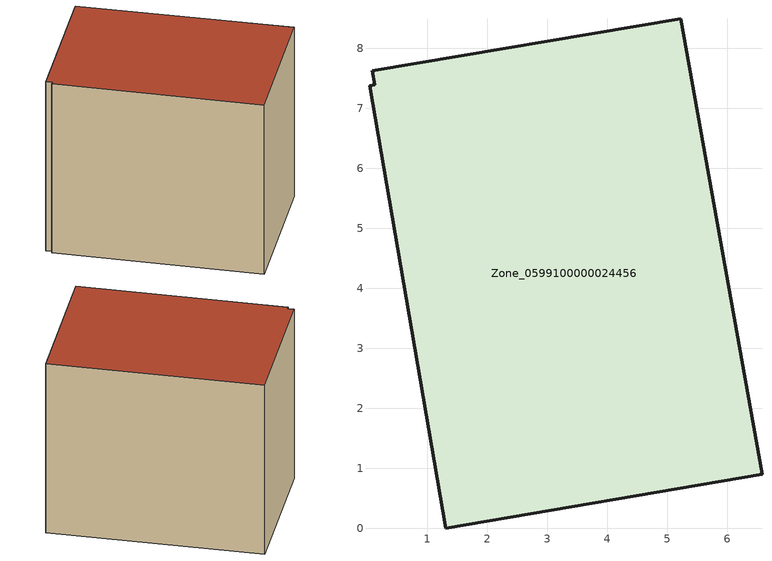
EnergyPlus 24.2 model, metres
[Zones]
Zone_0599100000024456
 floor ground (C_G): 0.04,7.37 0.13,7.39 0.09,7.62 5.23,8.49 6.58,0.9 1.31,0 z0
 wall outside (C_F): 1.31,0 6.58,0.9 5.23,8.49 0.09,7.62 0.13,7.39 0.04,7.37 1.31,0 z0:6.8
 roof outside (C_R): 0.13,7.39 0.04,7.37 1.31,0 6.58,0.9 5.23,8.49 0.09,7.62 z6.8
[BUILDING]
Pand.0599100000024456: North Axis=0; Terrain=City; Loads Convergence Tolerance Value=0.04; Temperature Convergence Tolerance Value=0.4; Solar Distribution=FullExterior; Maximum Number of Warmup Days=25; Minimum Number of Warmup Days=1
[Site:Location]
Rotterdam.The.Hague.AP_ZH_NLD Design_Conditions: Latitude=51.96; Longitude=4.45; Time Zone=1; Elevation=-4.5
[SITE:GROUNDTEMPERATURE:BUILDINGSURFACE]
18, 18, 18, 18, 18, 18, 18, 18, 18, 18, 18, 18
[MATERIAL] Thermal Absorptance=0.9; Solar Absorptance=0.7; Visible Absorptance=0.7
Name | Roughness | Thickness | Conductivity | Density | Specific Heat
G.TC.1946 | MediumSmooth | 0.15 | 1 | 540 | 1210
F.TC.1946 | Rough | 0.3 | 0.857143 | 1920 | 840
R.TC.1946 | MediumRough | 0.2 | 0.909091 | 1500 | 1000
[CONSTRUCTION]
C_G: G.TC.1946
C_F: F.TC.1946
C_R: R.TC.1946
[ZONE]
Zone_0599100000024456: Type=1; Multiplier=1; Ceiling Height=Autocalculate; Volume=Autocalculate; Floor Area=autocalculate; Part of Total Floor Area=Yes
[ZONEINFILTRATION:DESIGNFLOWRATE]
Infil_Zone_0599100000024456: Zone or ZoneList or Space or SpaceList=Zone_0599100000024456; Schedule=AlwaysOn; Design Flow Rate Calculation Method=Flow/Area; Flow Rate per Floor Area=0.003; Constant Term Coefficient=1; Temperature Term Coefficient=0; Velocity Term Coefficient=0; Velocity Squared Term Coefficient=0
[HVACTEMPLATE:ZONE:IDEALLOADSAIRSYSTEM]
Zone_0599100000024456: Maximum Heating Supply Air Temperature=50; Minimum Cooling Supply Air Temperature=13; Maximum Heating Supply Air Humidity Ratio=0.0156; Minimum Cooling Supply Air Humidity Ratio=0.0077; Heating Limit=NoLimit; Cooling Limit=NoLimit; Dehumidification Control Type=ConstantSensibleHeatRatio; Cooling Sensible Heat Ratio=0.7; Dehumidification Setpoint=60; Humidification Control Type=None; Humidification Setpoint=30; Outdoor Air Method=None; Outdoor Air Flow Rate per Person=0.00944; Outdoor Air Flow Rate per Zone Floor Area=0; Outdoor Air Flow Rate per Zone=0; Demand Controlled Ventilation Type=None; Outdoor Air Economizer Type=NoEconomizer; Heat Recovery Type=None; Sensible Heat Recovery Effectiveness=0.7; Latent Heat Recovery Effectiveness=0.65
[ZONECONTROL:THERMOSTAT]
ThermostatControl_Zone_0599100000024456: Zone or ZoneList=Zone_0599100000024456; Control Type Schedule=DualSetpointControlType; Control 1=Thermostat_Zone_0599100000024456; Temperature Difference Between Cutout And Setpoint=0
[THERMOSTATSETPOINT:DUALSETPOINT]
Thermostat_Zone_0599100000024456: Heating Setpoint Temperature Schedule=HeatingSetpoint_Zone_0599100000024456; Cooling Setpoint Temperature Schedule=CoolingSetpoint_Zone_0599100000024456
[SCHEDULE:COMPACT]
HeatingSetpoint_Zone_0599100000024456: Through: 12/31, For: AllDays, Until: 24:00, 21
CoolingSetpoint_Zone_0599100000024456: Through: 12/31, For: AllDays, Until: 24:00, 24
DualSetpointControlType: Through: 12/31, For: AllDays, Until: 24:00, 4
AlwaysOn: Through: 12/31, For: AllDays, Until: 24:00, 1
